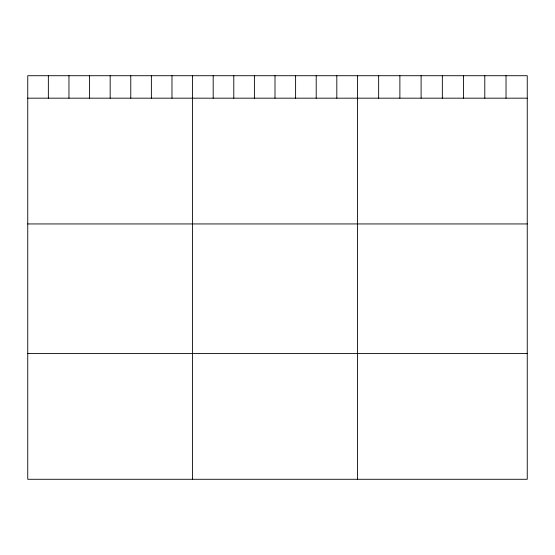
<?xml version="1.0" encoding="UTF-8"?>
<svg xmlns="http://www.w3.org/2000/svg" width="555" height="555" viewBox="0 0 555 555"><rect width="100%" height="100%" fill="white"/><g stroke="black" fill="none" stroke-linecap="round" stroke-linejoin="round"><path stroke-width="0.83" d="M527.25 98.173L527.25 479.284L27.75 479.284L27.75 75.716L527.25 75.716L527.25 98.173L27.75 98.173M27.75 223.942L527.25 223.942M27.75 353.521L527.25 353.521M506.021 75.716L506.021 98.173M484.792 75.716L484.792 98.173M463.564 75.716L463.564 98.173M442.335 75.716L442.335 98.173M421.106 75.716L421.106 98.173M399.877 75.716L399.877 98.173M378.649 75.716L378.649 98.173M357.42 75.716L357.42 479.284M336.816 75.716L336.816 98.173M316.211 75.716L316.211 98.173M295.607 75.716L295.607 98.173M275.002 75.716L275.002 98.173M254.398 75.716L254.398 98.173M233.794 75.716L233.794 98.173M213.189 75.716L213.189 98.173M192.585 75.716L192.585 479.284M171.981 75.716L171.981 98.173M151.376 75.716L151.376 98.173M130.772 75.716L130.772 98.173M110.168 75.716L110.168 98.173M89.563 75.716L89.563 98.173M68.959 75.716L68.959 98.173M48.354 75.716L48.354 98.173"/></g></svg>
